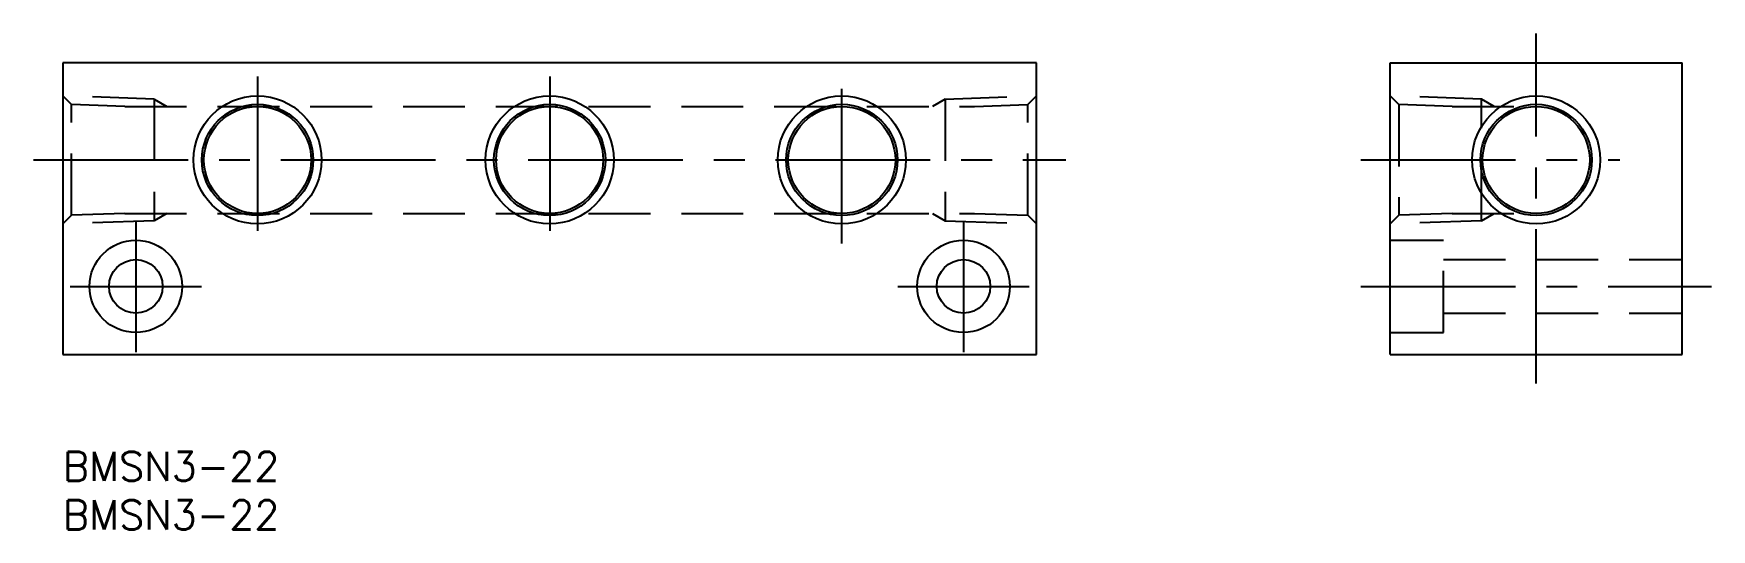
# Model space of a CAD drawing. Extents: x -3 to 169, y -8 to 43.
import ezdxf

# ---------------------------------------------------------------- set-up
doc = ezdxf.new("R2010")
doc.units = 0
doc.header["$LTSCALE"] = 0.5
doc.linetypes.add('CENTER', pattern=[50.8, 31.75, -6.35, 6.35, -6.35])
doc.linetypes.add('DASHED', pattern=[19.05, 12.7, -6.35])
for name, color, linetype in [('MSM_CENTER', 1, 'CENTER'), ('MSM_CONTINUOUS', 7, 'CONTINUOUS'), ('MSM_DASHED', 4, 'DASHED'), ('MSM_NARROW', 5, 'CONTINUOUS'), ('MSM_PART_NUMBER', 7, 'CONTINUOUS')]:
    doc.layers.add(name, color=color, linetype=linetype)
doc.styles.get("Standard").update_dxf_attribs({"font": 'txt.shx', "height": 3, "bigfont": 'bigfont.shx'})

# ---------------------------------------------------------------- blocks, each defined once
blk = doc.blocks.new('*U8')
at = {"layer": 'MSM_PART_NUMBER'}
blk.add_text('BMSN3-22', height=3, dxfattribs=at).set_placement((0, -3))
blk = doc.blocks.new('*U9')
at = {"layer": 'MSM_PART_NUMBER'}
blk.add_text('BMSN3-22', height=3, dxfattribs=at).set_placement((0, -8))

msp = doc.modelspace()

# ---------------------------------------------------------------- linework, layer by layer
at = {"layer": 'MSM_CENTER'}
for p, q in [((151.3, 7), (151.3, 43)), ((20, 38.58), (20, 21.42)), ((50, 38.58), (50, 21.42)), ((80, 21.42), (80, 38.58)), ((-3, 30), (103, 30)), ((133.3, 30), (159.88, 30)), ((7.5, 23.75), (7.5, 10.25)), ((92.5, 23.75), (92.5, 10.25)), ((0.75, 17), (14.25, 17)), ((85.75, 17), (99.25, 17)), ((133.3, 17), (169.3, 17))]:
    msp.add_line(p, q, dxfattribs=at)
at = {"layer": 'MSM_CONTINUOUS'}
for p, q in [((100, 40), (0, 40)), ((0, 40), (0, 10)), ((100, 10), (100, 40)), ((136.3, 40), (166.3, 40)), ((136.3, 10), (136.3, 40)), ((166.3, 10), (166.3, 40)), ((0, 10), (100, 10)), ((136.3, 10), (166.3, 10))]:
    msp.add_line(p, q, dxfattribs=at)
for centre, radius in [((20, 30), 5.72), ((20, 30), 5.5), ((50, 30), 5.72), ((50, 30), 5.5), ((80, 30), 5.72), ((80, 30), 5.5), ((151.3, 30), 5.72), ((151.3, 30), 5.5), ((7.5, 17), 4.75), ((92.5, 17), 4.75), ((7.5, 17), 2.75), ((92.5, 17), 2.75)]:
    msp.add_circle(centre, radius, dxfattribs=at)
at = {"layer": 'MSM_DASHED'}
for p, q in [((9.4, 36.25), (0, 36.58)), ((0.89, 35.69), (0, 36.58)), ((9.4, 36.25), (10.7, 35.5)), ((9.4, 36.25), (9.4, 23.75)), ((90.6, 36.25), (89.3, 35.5)), ((90.6, 36.25), (100, 36.58)), ((90.6, 36.25), (90.6, 23.75)), ((99.11, 35.69), (100, 36.58)), ((137.19, 35.69), (136.3, 36.58)), ((145.7, 36.25), (136.3, 36.58)), ((147, 35.5), (145.7, 36.25)), ((145.7, 23.75), (145.7, 36.25)), ((0.89, 24.31), (0.89, 35.69)), ((6.37, 35.5), (0.89, 35.69)), ((6.37, 35.5), (93.63, 35.5)), ((93.63, 35.5), (99.11, 35.69)), ((99.11, 24.31), (99.11, 35.69)), ((142.67, 35.5), (137.19, 35.69)), ((137.19, 35.69), (137.19, 24.31)), ((142.67, 35.5), (151.3, 35.5)), ((0.89, 24.31), (0, 23.42)), ((6.37, 24.5), (0.89, 24.31)), ((6.37, 24.5), (93.63, 24.5)), ((10.7, 24.5), (9.4, 23.75)), ((89.3, 24.5), (90.6, 23.75)), ((93.63, 24.5), (99.11, 24.31)), ((99.11, 24.31), (100, 23.42)), ((137.19, 24.31), (136.3, 23.42)), ((142.67, 24.5), (137.19, 24.31)), ((142.67, 24.5), (151.3, 24.5)), ((145.7, 23.75), (147, 24.5)), ((9.4, 23.75), (0, 23.42)), ((90.6, 23.75), (100, 23.42)), ((145.7, 23.75), (136.3, 23.42)), ((136.3, 21.75), (141.8, 21.75)), ((141.8, 12.25), (141.8, 21.75)), ((141.8, 19.75), (166.3, 19.75)), ((141.8, 14.25), (166.3, 14.25)), ((136.3, 12.25), (141.8, 12.25))]:
    msp.add_line(p, q, dxfattribs=at)
at = {"layer": 'MSM_NARROW'}
for centre in [(20, 30), (50, 30), (80, 30), (151.3, 30)]:
    msp.add_circle(centre, 6.58, dxfattribs=at)

# ---------------------------------------------------------------- block references
at = {"layer": 'MSM_CONTINUOUS'}
for name in ['*U8', '*U9']:
    msp.add_blockref(name, (0, 0), dxfattribs=at)

doc.saveas('drawing.dxf')
